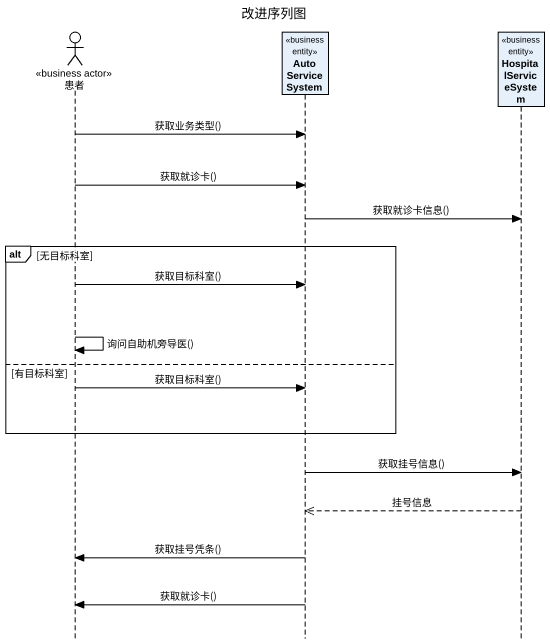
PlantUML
@startuml
title 改进序列图
hide footbox
actor 患者 <<business actor>>
participant AutoServiceSystem <<business entity>>
participant HospitalServiceSystem <<business entity>>

患者 -> AutoServiceSystem : 获取业务类型()
患者 -> AutoServiceSystem : 获取就诊卡()
AutoServiceSystem -> HospitalServiceSystem : 获取就诊卡信息()
alt 无目标科室
  患者 -> AutoServiceSystem : 获取目标科室()
  患者 -> 患者 : 询问自助机旁导医()
else 有目标科室
  患者 -> AutoServiceSystem : 获取目标科室()
end
AutoServiceSystem -> HospitalServiceSystem : 获取挂号信息()
HospitalServiceSystem -->> AutoServiceSystem : 挂号信息
AutoServiceSystem -> 患者 : 获取挂号凭条()
AutoServiceSystem -> 患者 : 获取就诊卡()
@enduml
